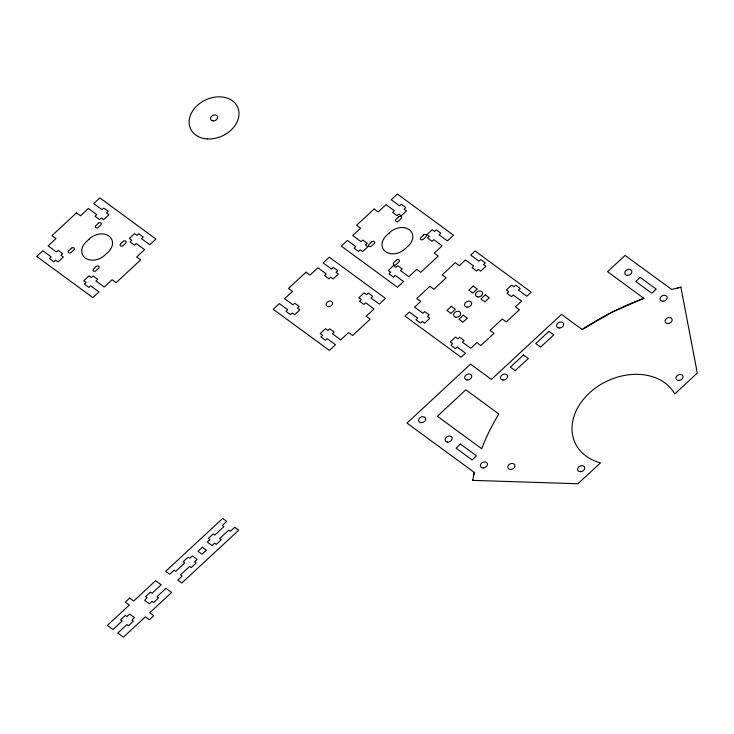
<?xml version="1.0" encoding="UTF-8"?>
<svg xmlns="http://www.w3.org/2000/svg" width="734" height="734" viewBox="0 0 734 734"><rect width="100%" height="100%" fill="white"/><g stroke="black" fill="none" stroke-linecap="round" stroke-linejoin="round"><path stroke-width="1.1" d="M472.623 480.366L474.302 472.439L406.985 423.087L470.54 364.137L491.395 379.423L561.519 314.372L582.154 329.502L612.257 312.097L643.846 298.307L607.541 271.69L625.065 255.423L671.674 289.444L680.877 287.15L697.3 373.046L674.766 393.947A55.555 42.554 -25 0 0 664.912 382.891L664.013 382.258A55.555 42.554 -25 0 0 657.114 378.432L656.049 377.982A55.555 42.554 -25 0 0 652.737 376.79L651.599 376.441A55.555 42.554 -25 0 0 612.229 378.9L610.963 379.405A55.555 42.554 -25 0 0 607.22 381.038L605.99 381.634A55.555 42.554 -25 0 0 600.045 384.928L598.898 385.653A55.555 42.554 -25 0 0 581.612 401.691L580.869 402.709A55.555 42.554 -25 0 0 577.594 407.966L577.025 409.04A55.555 42.554 -25 0 0 575.493 412.306L575.043 413.398A55.555 42.554 -25 0 0 576.685 445.933L577.245 446.822A55.555 42.554 -25 0 0 579.071 449.392L579.741 450.208A55.555 42.554 -25 0 0 585.145 455.41L586.016 456.071A55.555 42.554 -25 0 0 600.485 462.851L577.952 483.752L472.586 480.366L472.742 479.486M473.742 474.76L474.302 472.439M582.154 329.502C601.449 316.822 622.193 306.344 643.846 298.307M677.335 288.003L680.886 287.205M483.605 443.887L481.733 448.768L437.354 416.233L465.842 389.809L498.863 414.022L497.478 416.242A237.018 181.564 -25 0 0 483.605 443.887M88.832 239.449L86.135 241.899A14.194 10.872 -25 0 0 85.282 258.01A14.194 10.872 -25 0 0 104.577 255.423L107.595 252.606A14.194 10.872 -25 0 0 108.779 235.935A14.194 10.872 -25 0 0 88.832 239.449M389.148 233.082L386.451 235.531A14.194 10.872 -25 0 0 385.589 251.643A14.194 10.872 -25 0 0 404.893 249.055L407.911 246.239A14.194 10.872 -25 0 0 409.095 229.568A14.194 10.872 -25 0 0 389.148 233.082M71.391 248.248L68.611 250.835A1.844 1.413 -25 0 0 70.987 252.579L73.785 250A1.844 1.413 -25 0 0 73.895 247.908A1.844 1.413 -25 0 0 71.391 248.248M98.374 223.228L95.603 225.824A1.844 1.413 -25 0 0 97.971 227.558L100.769 224.98A1.844 1.413 -25 0 0 100.879 222.888A1.844 1.413 -25 0 0 98.374 223.228M96.145 266.57L93.365 269.167A1.844 1.413 -25 0 0 95.741 270.91L98.53 268.332A1.844 1.413 -25 0 0 98.65 266.24A1.844 1.413 -25 0 0 96.145 266.57M123.239 241.449L120.468 244.046A1.844 1.413 -25 0 0 122.835 245.789L125.633 243.211A1.844 1.413 -25 0 0 125.743 241.119A1.844 1.413 -25 0 0 123.239 241.449M371.698 241.871L368.927 244.468A1.844 1.413 -25 0 0 371.303 246.211L374.092 243.633A1.844 1.413 -25 0 0 374.212 241.541A1.844 1.413 -25 0 0 371.698 241.871M398.69 216.86L395.91 219.448A1.844 1.413 -25 0 0 398.287 221.191L401.085 218.613A1.844 1.413 -25 0 0 401.195 216.521A1.844 1.413 -25 0 0 398.69 216.86M396.452 260.203L393.672 262.8A1.844 1.413 -25 0 0 396.048 264.543L398.846 261.965A1.844 1.413 -25 0 0 398.957 259.873A1.844 1.413 -25 0 0 396.452 260.203M423.555 235.082L420.775 237.678A1.844 1.413 -25 0 0 423.151 239.422L425.949 236.843A1.844 1.413 -25 0 0 426.059 234.752A1.844 1.413 -25 0 0 423.555 235.082M76.52 212.851L51.976 235.623L55.986 238.559L48.095 245.881L56.435 251.991L58.188 250.367L62.684 253.661L60.931 255.285L63.335 257.047L58.078 261.928L55.665 260.166L53.912 261.79L49.426 258.496L51.178 256.872L42.838 250.753L36.7 256.45L92.842 297.6L98.98 291.912L90.64 285.801L88.887 287.425L84.392 284.131L86.144 282.507L83.74 280.746L88.998 275.865L91.401 277.626L93.154 276.002L97.65 279.296L95.897 280.92L104.237 287.031L112.128 279.718L116.137 282.654L140.68 259.891L136.671 256.946L144.561 249.633L136.221 243.514L134.469 245.147L129.973 241.853L131.725 240.22L129.322 238.458L134.579 233.577L136.983 235.348L138.735 233.715L143.231 237.009L141.478 238.642L149.819 244.752L155.957 239.064L99.815 197.905L93.677 203.593L102.017 209.713L103.769 208.089L108.265 211.374L106.513 213.007L108.916 214.768L103.659 219.649L101.246 217.879L99.494 219.512L95.007 216.218L96.76 214.585L88.419 208.474L80.529 215.796L76.52 212.851M306.023 272.176L288.49 288.434L292.499 291.38L284.608 298.692L292.949 304.812L294.701 303.179L299.197 306.473L297.444 308.106L299.848 309.867L294.591 314.748L292.187 312.978L290.435 314.611L285.939 311.317L287.691 309.684L279.351 303.573L273.213 309.262L329.355 350.421L335.493 344.732L327.153 338.613L325.401 340.246L320.905 336.952L322.657 335.319L320.253 333.557L325.511 328.676L327.924 330.447L329.676 328.814L334.163 332.107L332.41 333.741L340.75 339.851L348.641 332.53L352.65 335.475L370.184 319.207L366.174 316.271L374.065 308.95L365.725 302.839L363.972 304.463L359.476 301.169L361.229 299.545L358.825 297.784L364.082 292.903L366.486 294.664L368.239 293.04L372.734 296.334L370.982 297.958L379.322 304.078L385.46 298.38L329.318 257.23L323.18 262.919L331.52 269.029L333.273 267.405L337.768 270.699L336.016 272.323L338.42 274.085L333.163 278.966L330.75 277.204L328.997 278.828L324.511 275.534L326.263 273.91L317.923 267.8L310.032 275.112L306.023 272.176M374.111 209.016L356.577 225.274L360.587 228.219L352.696 235.531L361.036 241.651L362.789 240.027L367.284 243.321L365.532 244.945L367.936 246.707L362.679 251.588L360.275 249.826L358.522 251.45L354.027 248.156L355.779 246.532L347.439 240.413L341.301 246.11L397.443 287.26L403.581 281.572L395.241 275.461L393.488 277.085L388.992 273.791L390.745 272.167L388.341 270.396L393.598 265.524L396.011 267.286L397.764 265.662L402.25 268.956L400.498 270.58L408.838 276.69L416.728 269.378L420.738 272.314L438.271 256.056L434.262 253.111L442.152 245.798L433.812 239.679L432.051 241.303L427.564 238.018L429.317 236.385L426.913 234.623L432.17 229.742L434.574 231.513L436.326 229.88L440.822 233.173L439.07 234.797L447.41 240.917L453.548 235.219L397.406 194.07L391.268 199.758L399.608 205.878L401.36 204.245L405.856 207.538L404.104 209.162L406.508 210.933L401.25 215.805L398.837 214.044L397.085 215.668L392.598 212.383L394.351 210.75L386.011 204.639L378.12 211.952L374.111 209.016M429.876 286.297L416.728 298.49L420.738 301.426L414.6 307.124L422.949 313.234L424.702 311.611L429.188 314.904L427.436 316.528L429.84 318.29L424.582 323.171L422.178 321.409L420.426 323.033L415.93 319.74L417.683 318.116L409.343 311.996L404.957 316.07L461.099 357.219L465.484 353.155L457.144 347.044L455.392 348.668L450.896 345.375L452.658 343.751L450.245 341.989L455.511 337.108L457.915 338.869L459.668 337.245L464.154 340.539L462.402 342.163L470.742 348.274L476.88 342.585L480.889 345.521L494.037 333.328L490.028 330.392L502.304 319.006L506.313 321.942L519.461 309.748L515.451 306.812L521.59 301.114L513.25 295.004L511.488 296.628L507.001 293.334L508.754 291.71L506.35 289.948L511.607 285.067L514.011 286.829L515.763 285.205L520.259 288.499L518.507 290.123L526.847 296.242L531.232 292.169L475.091 251.019L470.705 255.083L479.045 261.194L480.798 259.57L485.293 262.864L483.532 264.488L485.945 266.249L480.687 271.13L478.274 269.369L476.522 270.993L472.035 267.699L473.788 266.075L465.448 259.964L459.31 265.653L455.3 262.708L442.152 274.911L446.162 277.847L433.886 289.233L429.876 286.297M129.661 598.072L125.285 602.137L129.294 605.073L107.375 625.405L112.99 629.524L122.11 621.065L120.504 619.891L125.413 615.331L127.019 616.514L129.652 614.074L134.46 617.597L131.826 620.037L133.432 621.212L128.523 625.763L126.918 624.588L117.807 633.047L123.422 637.167L145.332 616.835L149.341 619.771L153.727 615.707L149.718 612.771L171.628 592.439L166.012 588.329L156.902 596.779L158.507 597.962L153.599 602.513L151.993 601.339L149.36 603.779L144.552 600.247L147.176 597.806L145.571 596.632L150.479 592.081L152.085 593.255L161.205 584.796L155.59 580.686L133.68 601.008L129.661 598.072M222.696 518.443L165.719 571.291L169.728 574.227L174.105 570.162L175.71 571.336L184.83 562.886L183.225 561.712L188.133 557.152L189.739 558.326L192.363 555.895L197.18 559.418L194.547 561.859L196.152 563.033L191.244 567.584L189.638 566.409L180.527 574.869L182.133 576.043L177.747 580.108L181.757 583.053L238.733 530.196L234.724 527.26L230.338 531.324L228.733 530.15L219.622 538.6L221.228 539.784L216.319 544.334L214.713 543.16L212.08 545.601L207.272 542.068L209.896 539.628L208.291 538.453L213.199 533.902L214.805 535.077L223.925 526.617L222.319 525.443L226.705 521.379L222.696 518.443M451.309 306.372L446.923 310.436L450.933 313.372L455.319 309.308L451.309 306.372M473.219 286.04L468.842 290.104L472.852 293.049L477.238 288.985L473.219 286.04M202.41 547.243L198.024 551.307L202.033 554.243L206.419 550.179L202.41 547.243M463.337 315.189L458.961 319.253L462.971 322.198L467.347 318.134L463.337 315.189M485.257 294.866L480.871 298.931L484.88 301.867L489.266 297.802L485.257 294.866M523.525 354.944L510.378 367.138L515.195 370.67L528.342 358.476L523.525 354.944M548.949 331.364L535.802 343.558L540.609 347.09L553.757 334.897L548.949 331.364M460.457 444.088L456.071 448.153L472.109 459.915L476.494 455.842L460.457 444.088M640.149 277.397L635.763 281.461L651.81 293.224L656.187 289.159L640.149 277.397M678.812 380.441A3.707 2.835 -25 0 0 682.895 375.909A3.707 2.835 -25 0 0 676.849 375.936A3.707 2.835 -25 0 0 678.812 380.441M580.438 471.687A3.707 2.835 -25 0 0 584.53 467.163A3.707 2.835 -25 0 0 578.475 467.182A3.707 2.835 -25 0 0 580.438 471.687M477.981 296.949A3.707 2.835 -25 0 0 482.532 292.728A3.707 2.835 -25 0 0 476.65 292.187A3.707 2.835 -25 0 0 477.981 296.949M456.062 317.281A3.707 2.835 -25 0 0 460.622 313.051A3.707 2.835 -25 0 0 454.731 312.519A3.707 2.835 -25 0 0 456.062 317.281M467.017 307.115A3.707 2.835 -25 0 0 471.577 302.885A3.707 2.835 -25 0 0 465.686 302.353A3.707 2.835 -25 0 0 467.017 307.115M328.355 306.564A3.395 2.597 -25 0 0 332.53 302.692A3.395 2.597 -25 0 0 327.135 302.206A3.395 2.597 -25 0 0 328.355 306.564M627.542 275.388A3.707 2.835 -25 0 0 631.735 270.929A3.707 2.835 -25 0 0 625.717 270.818A3.707 2.835 -25 0 0 627.542 275.388M662.83 301.252A3.707 2.835 -25 0 0 667.032 296.793A3.707 2.835 -25 0 0 661.013 296.692A3.707 2.835 -25 0 0 662.83 301.252M483.137 467.943A3.707 2.835 -25 0 0 487.33 463.484A3.707 2.835 -25 0 0 481.311 463.374A3.707 2.835 -25 0 0 483.137 467.943M447.345 442.033A3.707 2.835 -25 0 0 452.162 438.014A3.707 2.835 -25 0 0 446.41 437.143A3.707 2.835 -25 0 0 447.345 442.033M559.042 327.988A3.707 2.835 -25 0 0 563.602 323.767A3.707 2.835 -25 0 0 557.712 323.235A3.707 2.835 -25 0 0 559.042 327.988M502.946 380.029A3.707 2.835 -25 0 0 507.497 375.808A3.707 2.835 -25 0 0 501.616 375.276A3.707 2.835 -25 0 0 502.946 380.029M420.876 422.628A3.707 2.835 -25 0 0 425.692 418.609A3.707 2.835 -25 0 0 419.94 417.747A3.707 2.835 -25 0 0 420.876 422.628M466.897 379.946A3.707 2.835 -25 0 0 471.714 375.927A3.707 2.835 -25 0 0 465.962 375.056A3.707 2.835 -25 0 0 466.897 379.946M667.747 323.529A3.707 2.835 -25 0 0 672.078 319.152A3.707 2.835 -25 0 0 666.096 318.886A3.707 2.835 -25 0 0 667.747 323.529M510.442 469.439A3.707 2.835 -25 0 0 514.773 465.062A3.707 2.835 -25 0 0 508.8 464.796A3.707 2.835 -25 0 0 510.442 469.439M207.327 138.919A25.929 19.864 -25 0 0 238.238 108.66A25.929 19.864 -25 0 0 196.629 106.109A25.929 19.864 -25 0 0 207.327 138.919M213.108 120.899A3.707 2.835 -25 0 0 217.521 116.578A3.707 2.835 -25 0 0 211.575 116.211A3.707 2.835 -25 0 0 213.108 120.899"/></g></svg>
